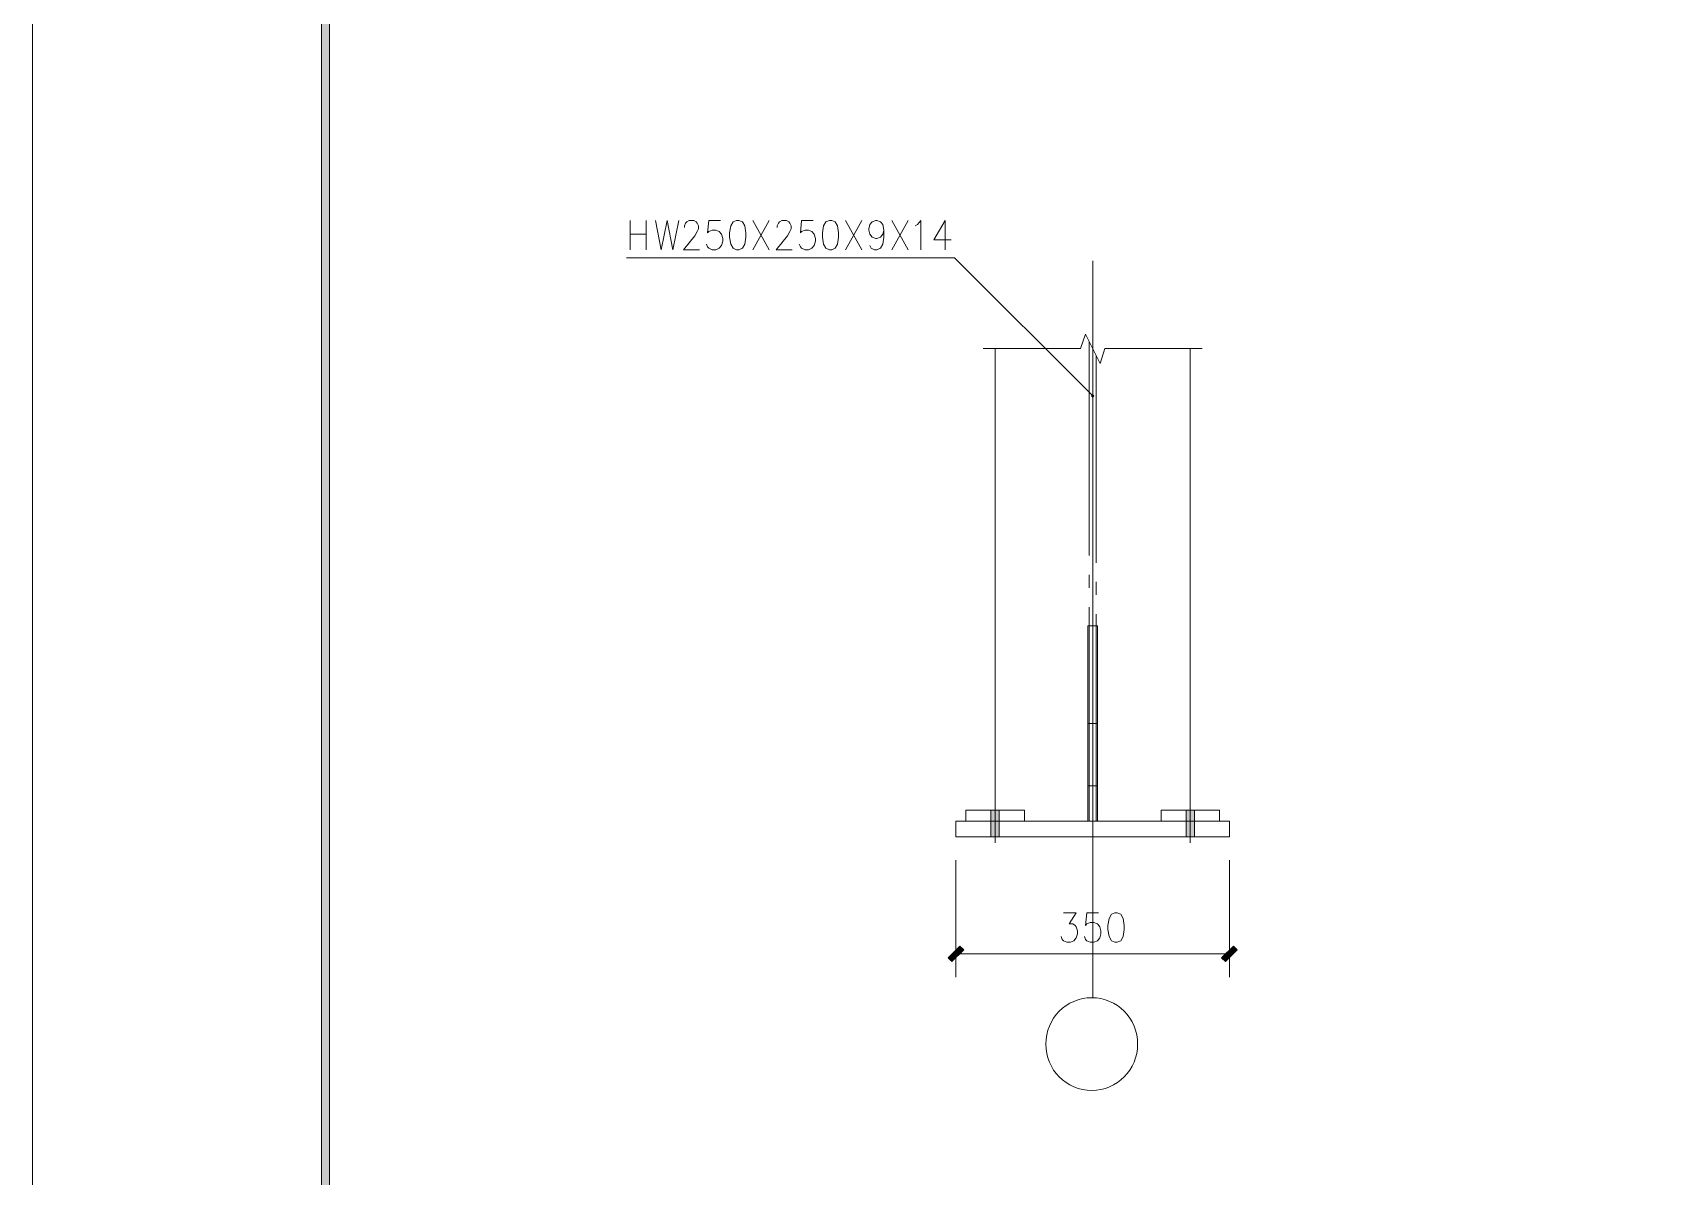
# Model space of a CAD drawing. Header units: millimetres. Extents: x 0 to 586, y 0 to 414.
# Drawn here: x 0 to 137.1, y 110.8 to 207 of the extents above; entities that cross this region are included whole.
import ezdxf

# ---------------------------------------------------------------- set-up
doc = ezdxf.new("R2010")
doc.units = ezdxf.units.MM

msp = doc.modelspace()

# ---------------------------------------------------------------- hatches: boundary and pattern name
h = msp.add_hatch(color=0)
h.dxf.hatch_style = 2
h.paths.add_polyline_path([(24.302861, 404.569083), (24.994306, 403.877639), (24.994306, 10.205861), (24.302861, 9.514417)])
h = msp.add_hatch(color=0)
h.dxf.hatch_style = 2
h.paths.add_polyline_path([(89.196333, 176.554694), (89.097556, 176.455917), (89.196333, 176.455917)])
h = msp.add_hatch(color=0)
h.dxf.hatch_style = 2
h.paths.add_polyline_path([(89.097556, 176.455917), (89.196333, 176.357139), (89.196333, 176.455917)])
h = msp.add_hatch(color=0)
h.dxf.hatch_style = 2
h.paths.add_polyline_path([(89.295111, 176.455917), (89.196333, 176.554694), (89.196333, 176.455917)])
h = msp.add_hatch(color=0)
h.dxf.hatch_style = 2
h.paths.add_polyline_path([(89.196333, 176.357139), (89.295111, 176.455917), (89.196333, 176.455917)])
h = msp.add_hatch(color=0)
h.dxf.hatch_style = 2
h.paths.add_polyline_path([(80.634417, 141.587361), (81.325861, 141.587361), (81.325861, 139.354278), (80.634417, 139.354278)])
h = msp.add_hatch(color=0)
h.dxf.hatch_style = 2
h.paths.add_polyline_path([(80.634417, 141.587361), (81.325861, 141.587361), (81.325861, 139.354278), (80.634417, 139.354278)])
h = msp.add_hatch(color=0)
h.dxf.hatch_style = 2
h.paths.add_polyline_path([(80.634417, 141.587361), (81.325861, 141.587361), (81.325861, 139.354278), (80.634417, 139.354278)])
h = msp.add_hatch(color=0)
h.dxf.hatch_style = 2
h.paths.add_polyline_path([(97.066806, 141.587361), (97.75825, 141.587361), (97.75825, 139.354278), (97.066806, 139.354278)])
h = msp.add_hatch(color=0)
h.dxf.hatch_style = 2
h.paths.add_polyline_path([(97.066806, 141.587361), (97.75825, 141.587361), (97.75825, 139.354278), (97.066806, 139.354278)])
h = msp.add_hatch(color=0)
h.dxf.hatch_style = 2
h.paths.add_polyline_path([(97.066806, 141.587361), (97.75825, 141.587361), (97.75825, 139.354278), (97.066806, 139.354278)])
h = msp.add_hatch(color=0)
h.dxf.hatch_style = 2
h.paths.add_polyline_path([(77.357111, 128.845028), (77.043139, 129.159), (78.030917, 130.14325), (78.344889, 129.829278)])
h = msp.add_hatch(color=0)
h.dxf.hatch_style = 2
h.paths.add_polyline_path([(100.36175, 128.845028), (100.047778, 129.159), (101.035556, 130.14325), (101.349528, 129.829278)])

# ---------------------------------------------------------------- linework, layer by layer
at = {"color": 0, "lineweight": 0}
for points in [[(0, 0), (585.632278, 0), (585.632278, 414.0835), (0, 414.0835)], [(24.302861, 404.569083), (24.994306, 403.877639), (24.994306, 10.205861), (24.302861, 9.514417)], [(59.238444, 191.23025), (58.945639, 191.113833), (58.751611, 190.761056), (58.652833, 190.175444), (58.652833, 189.822667), (58.751611, 189.237056), (58.945639, 188.884278), (59.238444, 188.767861), (59.436, 188.767861), (59.728806, 188.884278), (59.922833, 189.237056), (60.018083, 189.822667), (60.018083, 190.175444), (59.922833, 190.761056), (59.728806, 191.113833), (59.436, 191.23025)], [(67.041889, 191.23025), (66.749083, 191.113833), (66.555056, 190.761056), (66.456278, 190.175444), (66.456278, 189.822667), (66.555056, 189.237056), (66.749083, 188.884278), (67.041889, 188.767861), (67.235917, 188.767861), (67.528722, 188.884278), (67.72275, 189.237056), (67.821528, 189.822667), (67.821528, 190.175444), (67.72275, 190.761056), (67.528722, 191.113833), (67.235917, 191.23025)], [(89.196333, 176.554694), (89.097556, 176.455917), (89.196333, 176.455917)], [(89.097556, 176.455917), (89.196333, 176.357139), (89.196333, 176.455917)], [(89.295111, 176.455917), (89.196333, 176.554694), (89.196333, 176.455917)], [(89.196333, 176.357139), (89.295111, 176.455917), (89.196333, 176.455917)], [(80.634417, 141.587361), (81.325861, 141.587361), (81.325861, 139.354278), (80.634417, 139.354278)], [(80.634417, 141.587361), (81.325861, 141.587361), (81.325861, 139.354278), (80.634417, 139.354278)], [(80.634417, 141.587361), (81.325861, 141.587361), (81.325861, 139.354278), (80.634417, 139.354278)], [(97.066806, 141.587361), (97.75825, 141.587361), (97.75825, 139.354278), (97.066806, 139.354278)], [(97.066806, 141.587361), (97.75825, 141.587361), (97.75825, 139.354278), (97.066806, 139.354278)], [(97.066806, 141.587361), (97.75825, 141.587361), (97.75825, 139.354278), (97.066806, 139.354278)], [(91.069583, 132.947833), (90.77325, 132.831417), (90.575694, 132.478639), (90.476917, 131.893028), (90.476917, 131.54025), (90.575694, 130.951111), (90.77325, 130.601861), (91.069583, 130.481917), (91.267139, 130.481917), (91.563472, 130.601861), (91.761028, 130.951111), (91.859806, 131.54025), (91.859806, 131.893028), (91.761028, 132.478639), (91.563472, 132.831417), (91.267139, 132.947833)], [(77.357111, 128.845028), (77.043139, 129.159), (78.030917, 130.14325), (78.344889, 129.829278)], [(100.36175, 128.845028), (100.047778, 129.159), (101.035556, 130.14325), (101.349528, 129.829278)]]:
    msp.add_lwpolyline(points, close=True, dxfattribs=at)
for points in [[(50.267306, 188.767861), (50.267306, 191.23025)], [(51.632556, 191.23025), (51.632556, 188.767861)], [(52.412194, 191.23025), (52.899028, 188.767861), (53.389389, 191.23025), (53.876222, 188.767861), (54.363056, 191.23025)], [(54.849889, 190.644639), (54.849889, 190.761056), (54.948667, 190.997417), (55.047444, 191.113833), (55.241472, 191.23025), (55.629528, 191.23025), (55.827083, 191.113833), (55.922333, 190.997417), (56.021111, 190.761056), (56.021111, 190.528222), (55.922333, 190.291861), (55.728306, 189.939083), (54.754639, 188.767861), (56.119889, 188.767861)], [(57.873194, 191.23025), (56.899528, 191.23025), (56.80075, 190.175444), (56.899528, 190.291861), (57.192333, 190.408278), (57.485139, 190.408278), (57.777944, 190.291861), (57.971972, 190.059028), (58.07075, 189.70625), (58.07075, 189.469889), (57.971972, 189.117111), (57.777944, 188.884278), (57.485139, 188.767861), (57.192333, 188.767861), (56.899528, 188.884278), (56.80075, 189.000694), (56.7055, 189.237056)], [(60.603694, 188.767861), (61.968944, 191.23025)], [(60.603694, 191.23025), (61.968944, 188.767861)], [(62.653333, 190.644639), (62.653333, 190.761056), (62.752111, 190.997417), (62.847361, 191.113833), (63.041389, 191.23025), (63.432972, 191.23025), (63.627, 191.113833), (63.725778, 190.997417), (63.824556, 190.761056), (63.824556, 190.528222), (63.725778, 190.291861), (63.53175, 189.939083), (62.554556, 188.767861), (63.919806, 188.767861)], [(65.676639, 191.23025), (64.699444, 191.23025), (64.604194, 190.175444), (64.699444, 190.291861), (64.99225, 190.408278), (65.285056, 190.408278), (65.577861, 190.291861), (65.775417, 190.059028), (65.870667, 189.70625), (65.870667, 189.469889), (65.775417, 189.117111), (65.577861, 188.884278), (65.285056, 188.767861), (64.99225, 188.767861), (64.699444, 188.884278), (64.604194, 189.000694), (64.505417, 189.237056)], [(68.407139, 188.767861), (69.772389, 191.23025)], [(68.407139, 191.23025), (69.772389, 188.767861)], [(71.624472, 190.408278), (71.529222, 190.059028), (71.331667, 189.822667), (71.038861, 189.70625), (70.943611, 189.70625), (70.650806, 189.822667), (70.45325, 190.059028), (70.358, 190.408278), (70.358, 190.528222), (70.45325, 190.877472), (70.650806, 191.113833), (70.943611, 191.23025), (71.038861, 191.23025), (71.331667, 191.113833), (71.529222, 190.877472), (71.624472, 190.408278), (71.624472, 189.822667), (71.529222, 189.237056), (71.331667, 188.884278), (71.038861, 188.767861), (70.844833, 188.767861), (70.552028, 188.884278), (70.45325, 189.117111)], [(72.308861, 188.767861), (73.674111, 191.23025)], [(72.308861, 191.23025), (73.674111, 188.767861)], [(74.259722, 190.761056), (74.45375, 190.877472), (74.746556, 191.23025), (74.746556, 188.767861)], [(76.792667, 191.23025), (75.819, 189.586306), (77.283028, 189.586306)], [(76.792667, 191.23025), (76.792667, 188.767861)], [(50.267306, 190.059028), (51.632556, 190.059028)], [(77.575833, 188.076417), (49.970972, 188.076417)], [(89.196333, 176.455917), (77.575833, 188.076417)], [(89.196333, 125.846417), (89.196333, 187.829472)], [(88.16975, 180.43525), (88.578972, 181.666444)], [(88.578972, 181.666444), (89.813694, 179.200528)], [(88.9, 181.024389), (88.9, 163.015083)], [(79.995889, 180.43525), (88.16975, 180.43525)], [(80.980139, 141.587361), (80.980139, 180.43525)], [(89.492667, 179.842583), (89.492667, 162.422417)], [(89.813694, 179.200528), (90.222917, 180.43525)], [(90.222917, 180.43525), (98.396778, 180.43525)], [(97.412528, 180.43525), (97.412528, 141.587361)], [(89.245722, 176.455917), (89.263361, 176.455917)], [(88.9, 161.388778), (88.9, 160.30575)], [(89.492667, 160.796111), (89.492667, 159.713083)], [(88.9, 158.675917), (88.9, 140.666611)], [(89.492667, 158.086778), (89.492667, 140.666611)], [(89.591444, 157.099), (88.801222, 157.099)], [(88.801222, 140.666611), (88.801222, 157.099)], [(89.591444, 157.099), (89.591444, 140.666611)], [(89.591444, 148.882806), (88.801222, 148.882806)], [(89.591444, 143.626417), (88.801222, 143.626417)], [(78.514222, 141.587361), (78.514222, 140.666611)], [(83.446056, 141.587361), (78.514222, 141.587361)], [(80.980139, 142.113), (80.980139, 138.828639)], [(80.980139, 142.113), (80.980139, 138.828639)], [(80.980139, 142.113), (80.980139, 138.828639)], [(80.980139, 140.666611), (80.980139, 141.587361)], [(83.446056, 141.587361), (83.446056, 140.666611)], [(94.946611, 141.587361), (94.946611, 140.666611)], [(99.878444, 141.587361), (94.946611, 141.587361)], [(97.412528, 142.113), (97.412528, 138.828639)], [(97.412528, 142.113), (97.412528, 138.828639)], [(97.412528, 142.113), (97.412528, 138.828639)], [(97.412528, 140.666611), (97.412528, 141.587361)], [(99.878444, 141.587361), (99.878444, 140.666611)], [(100.700417, 140.666611), (77.695778, 140.666611)], [(77.695778, 140.666611), (77.695778, 139.354278)], [(88.801222, 140.666611), (80.980139, 140.666611)], [(88.801222, 140.666611), (89.591444, 140.666611)], [(97.412528, 140.666611), (89.591444, 140.666611)], [(100.700417, 140.666611), (100.700417, 139.354278)], [(77.695778, 139.354278), (100.700417, 139.354278)], [(77.695778, 137.38225), (77.695778, 127.522111)], [(100.700417, 137.38225), (100.700417, 127.522111)], [(86.730417, 132.947833), (87.816972, 132.947833), (87.224306, 132.009444), (87.520639, 132.009444), (87.718194, 131.893028), (87.816972, 131.773083), (87.91575, 131.420306), (87.91575, 131.187472), (87.816972, 130.834694), (87.619417, 130.601861), (87.323083, 130.481917), (87.02675, 130.481917), (86.730417, 130.601861), (86.631639, 130.718278), (86.532861, 130.951111)], [(89.690222, 132.947833), (88.702444, 132.947833), (88.603667, 131.893028), (88.702444, 132.009444), (88.998778, 132.125861), (89.295111, 132.125861), (89.591444, 132.009444), (89.789, 131.773083), (89.887778, 131.420306), (89.887778, 131.187472), (89.789, 130.834694), (89.591444, 130.601861), (89.295111, 130.481917), (88.998778, 130.481917), (88.702444, 130.601861), (88.603667, 130.718278), (88.504889, 130.951111)], [(77.695778, 129.494139), (100.700417, 129.494139)]]:
    msp.add_lwpolyline(points, dxfattribs=at)
msp.add_ellipse((89.116958, 121.900597), major_axis=(0, 3.903486), ratio=0.990059, start_param=0, end_param=6.283185, dxfattribs=at)

doc.saveas('drawing.dxf')
